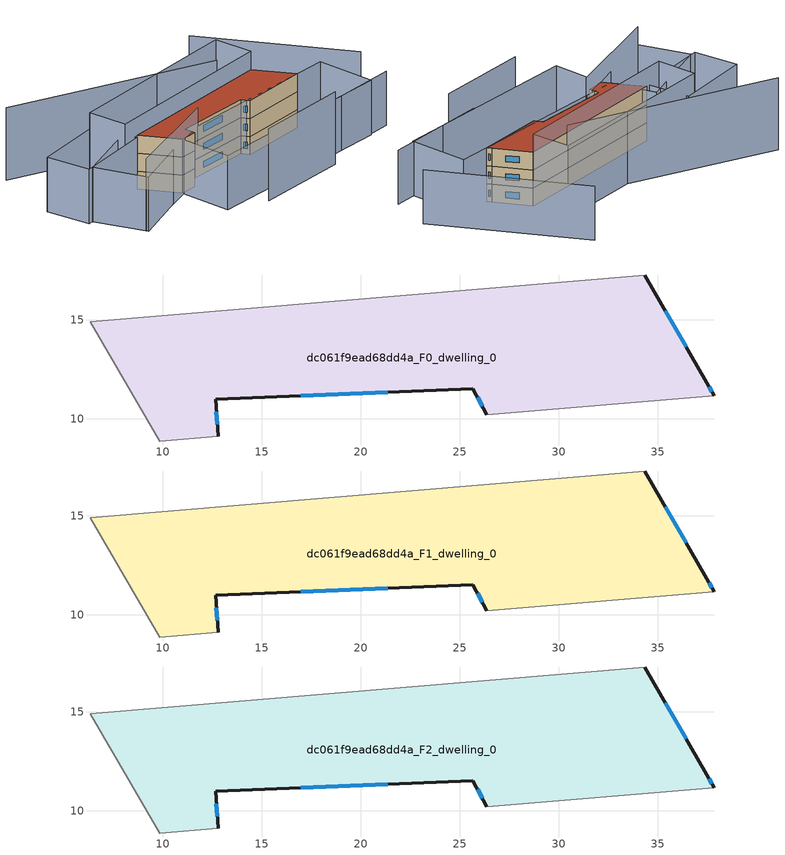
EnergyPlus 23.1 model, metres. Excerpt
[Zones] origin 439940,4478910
dc061f9ead68dd4a_F0_dwelling_0
 floor ground (EU_floor_Construction): 34.33,17.26 37.46,11.83 37.84,11.14 26.36,10.2 25.66,11.51 12.67,10.98 12.79,9.1 9.85,8.87 6.34,14.89 z0
 wall outside (EU_wall_Construction): 12.79,9.1 12.67,10.98 25.66,11.51 26.36,10.2 / 37.84,11.14 37.46,11.83 34.33,17.26 z0:3
 wall adiabatic (EU_wall_Construction): 34.33,17.26 6.34,14.89 9.85,8.87 12.79,9.1 / 26.36,10.2 37.84,11.14 z0:3
 window (EU_Window_Construction): 16.97,11.16 21.35,11.33 / 12.75,9.73 12.71,10.36 / 36.42,13.63 35.37,15.46 / 37.71,11.37 37.59,11.6 / 25.89,11.08 26.13,10.64 z0.99:2.01
dc061f9ead68dd4a_F1_dwelling_0
 floor to dc061f9ead68dd4a_F0_dwelling_0 (EU_floor_Construction): 34.33,17.26 37.46,11.83 37.84,11.14 26.36,10.2 25.66,11.51 12.67,10.98 12.79,9.1 9.85,8.87 6.34,14.89 z3
 wall outside (EU_wall_Construction): 12.79,9.1 12.67,10.98 25.66,11.51 26.36,10.2 / 37.84,11.14 37.46,11.83 34.33,17.26 z3:6
 wall adiabatic (EU_wall_Construction): 34.33,17.26 6.34,14.89 9.85,8.87 12.79,9.1 / 26.36,10.2 37.84,11.14 z3:6
 window (EU_Window_Construction): 16.97,11.16 21.35,11.33 / 12.75,9.73 12.71,10.36 / 36.42,13.63 35.37,15.46 / 37.71,11.37 37.59,11.6 / 25.89,11.08 26.13,10.64 z3.99:5.01
dc061f9ead68dd4a_F2_dwelling_0
 floor to dc061f9ead68dd4a_F1_dwelling_0 (EU_floor_Construction): 34.33,17.26 37.46,11.83 37.84,11.14 26.36,10.2 25.66,11.51 12.67,10.98 12.79,9.1 9.85,8.87 6.34,14.89 z6
 wall outside (EU_wall_Construction): 12.79,9.1 12.67,10.98 25.66,11.51 26.36,10.2 / 37.84,11.14 37.46,11.83 34.33,17.26 z6:9
 wall adiabatic (EU_wall_Construction): 34.33,17.26 6.34,14.89 9.85,8.87 12.79,9.1 / 26.36,10.2 37.84,11.14 z6:9
 window (EU_Window_Construction): 16.97,11.16 21.35,11.33 / 12.75,9.73 12.71,10.36 / 36.42,13.63 35.37,15.46 / 37.71,11.37 37.59,11.6 / 25.89,11.08 26.13,10.64 z6.99:8.01
 roof outside (EU_roof_Construction): 37.84,11.14 37.46,11.83 34.33,17.26 6.34,14.89 9.85,8.87 12.79,9.1 12.67,10.98 25.66,11.51 26.36,10.2 z9
shading: 16.58,-2.34 32.5,-1.31 / 28.68,19.02 -4.45,31.59 / -3.3,4.41 14.69,10.29 / 34.33,17.26 3.31,14.64 / 3.31,14.64 2.75,21.21 / 2.75,21.21 33.78,23.83 / 33.78,23.83 34.33,17.26 z0:12; 29.15,0.66 47.39,1.86 / 49.77,9.12 36.75,31.81 / 43.58,1.41 10.18,0.16 / 10.18,0.16 9.81,10.1 / 9.81,10.1 43.21,11.35 / 43.21,11.35 43.58,1.41 / 9.85,8.87 -3.18,4.05 / -3.18,4.05 -6.3,12.47 / -6.3,12.47 6.73,17.29 / 6.73,17.29 9.85,8.87 / 5.83,14.42 -7.14,12.4 / -7.14,12.4 -8.29,19.82 / -8.29,19.82 4.68,21.83 / 4.68,21.83 5.83,14.42 z0:9
[Building]
EU S2 Campaign: North Axis=0; Terrain=City; Solar Distribution=FullExterior
[Site:Location]
Madrid: Latitude=40.5; Longitude=-3.5; Time Zone=1; Elevation=609
[SizingPeriod:WeatherFileDays]
AnnualSizingPeriod: Begin Month=1; Begin Day of Month=1; End Month=12; End Day of Month=31; Day of Week for Start Day=Monday; Use Weather File Daylight Saving Period=No; Use Weather File Rain and Snow Indicators=No
[MATERIAL]
EU_InternalMass_Material: Roughness=MediumRough; Thickness=0.1; Conductivity=1; Density=1800; Specific Heat=900; Thermal Absorptance=0.9; Solar Absorptance=0.7; Visible Absorptance=0.7
[MATERIAL:NOMASS] Roughness=MediumRough; Thermal Absorptance=0.9; Solar Absorptance=0.7; Visible Absorptance=0.7
Name | Thermal Resistance
EU_wall_NoMass | 0.609216
EU_roof_NoMass | 0.513268
EU_floor_NoMass | 0.568163
[WINDOWMATERIAL:SIMPLEGLAZINGSYSTEM]
EU_Window_SimpleGlazing: UFactor=5.50606; Solar Heat Gain Coefficient=0.85; Visible Transmittance=0.85
[CONSTRUCTION]
EU_wall_Construction: EU_wall_NoMass
EU_roof_Construction: EU_roof_NoMass
EU_floor_Construction: EU_floor_NoMass
EU_InternalMass_Construction: EU_InternalMass_Material
EU_Window_Construction: EU_Window_SimpleGlazing
[ZONE] Type=1; Multiplier=1; Ceiling Height=autocalculate; Floor Area=autocalculate; Part of Total Floor Area=Yes
Name | Volume
dc061f9ead68dd4a_F0_dwelling_0 | 470.014
dc061f9ead68dd4a_F1_dwelling_0; dc061f9ead68dd4a_F2_dwelling_0 | 470.015
[INTERNALMASS] Construction=EU_InternalMass_Construction; Surface Area=156.671
Name | Zone or ZoneList
dc061f9ead68dd4a_F0_dwelling_0_EU_InternalMass | dc061f9ead68dd4a_F0_dwelling_0
dc061f9ead68dd4a_F1_dwelling_0_EU_InternalMass | dc061f9ead68dd4a_F1_dwelling_0
dc061f9ead68dd4a_F2_dwelling_0_EU_InternalMass | dc061f9ead68dd4a_F2_dwelling_0
[OTHEREQUIPMENT] Fuel Type=Electricity; Design Level Calculation Method=Watts/Area; Power per Zone Floor Area=1; Fraction Latent=0; Fraction Radiant=0; Fraction Lost=0; Carbon Dioxide Generation Rate=0; EndUse Subcategory=EU_Step8_InternalGains
Name | Zone or ZoneList or Space or SpaceList | Schedule
EU_Step8_InternalGain_dc061f9ead68dd4a_F0_dwelling_0_f000 | dc061f9ead68dd4a_F0_dwelling_0 | EU_Step8_GainSchedule_dc061f9ead68dd4a_F0_dwelling_0_f000
EU_Step8_InternalGain_dc061f9ead68dd4a_F1_dwelling_0_f000 | dc061f9ead68dd4a_F1_dwelling_0 | EU_Step8_GainSchedule_dc061f9ead68dd4a_F1_dwelling_0_f000
EU_Step8_InternalGain_dc061f9ead68dd4a_F2_dwelling_0_f000 | dc061f9ead68dd4a_F2_dwelling_0 | EU_Step8_GainSchedule_dc061f9ead68dd4a_F2_dwelling_0_f000
[ZONEVENTILATION:DESIGNFLOWRATE] Schedule=EU_AlwaysOn; Design Flow Rate Calculation Method=AirChanges/Hour; Air Changes per Hour=0.752966; Ventilation Type=Natural; Fan Pressure Rise=0; Fan Total Efficiency=1; Constant Term Coefficient=1; Temperature Term Coefficient=0; Velocity Term Coefficient=0; Velocity Squared Term Coefficient=0; Minimum Indoor Temperature=-100; Maximum Indoor Temperature=100; Delta Temperature=-100; Minimum Outdoor Temperature=-100; Maximum Outdoor Temperature=100; Maximum Wind Speed=40
Name | Zone or ZoneList or Space or SpaceList
EU_ConstantAir_dc061f9ead68dd4a_F0_dwelling_0 | dc061f9ead68dd4a_F0_dwelling_0
EU_ConstantAir_dc061f9ead68dd4a_F1_dwelling_0 | dc061f9ead68dd4a_F1_dwelling_0
EU_ConstantAir_dc061f9ead68dd4a_F2_dwelling_0 | dc061f9ead68dd4a_F2_dwelling_0
[HVACTEMPLATE:THERMOSTAT] Constant Heating Setpoint=20; Constant Cooling Setpoint=50
EU_HeatOnly_dc061f9ead68dd4a_F0_dwelling_0; EU_HeatOnly_dc061f9ead68dd4a_F1_dwelling_0; EU_HeatOnly_dc061f9ead68dd4a_F2_dwelling_0
[HVACTEMPLATE:ZONE:IDEALLOADSAIRSYSTEM] System Availability Schedule=EU_AlwaysOn; Maximum Heating Supply Air Temperature=50; Minimum Cooling Supply Air Temperature=13; Maximum Heating Supply Air Humidity Ratio=0.0156; Minimum Cooling Supply Air Humidity Ratio=0.0077; Heating Limit=NoLimit; Cooling Limit=NoLimit; Heating Availability Schedule=EU_AlwaysOn; Cooling Availability Schedule=EU_CoolingOff; Dehumidification Control Type=ConstantSensibleHeatRatio; Cooling Sensible Heat Ratio=0.7; Dehumidification Setpoint=60; Humidification Control Type=None; Humidification Setpoint=30; Outdoor Air Method=None; Outdoor Air Flow Rate per Person=0.00944; Outdoor Air Flow Rate per Zone Floor Area=0; Outdoor Air Flow Rate per Zone=0; Demand Controlled Ventilation Type=None; Outdoor Air Economizer Type=NoEconomizer; Heat Recovery Type=None; Sensible Heat Recovery Effectiveness=0.7; Latent Heat Recovery Effectiveness=0.65
Name | Template Thermostat
dc061f9ead68dd4a_F0_dwelling_0 | EU_HeatOnly_dc061f9ead68dd4a_F0_dwelling_0
dc061f9ead68dd4a_F1_dwelling_0 | EU_HeatOnly_dc061f9ead68dd4a_F1_dwelling_0
dc061f9ead68dd4a_F2_dwelling_0 | EU_HeatOnly_dc061f9ead68dd4a_F2_dwelling_0
[SIZING:ZONE] Zone Cooling Design Supply Air Temperature Input Method=SupplyAirTemperature; Zone Cooling Design Supply Air Temperature=13; Zone Heating Design Supply Air Temperature Input Method=SupplyAirTemperature; Zone Heating Design Supply Air Temperature=50; Zone Cooling Design Supply Air Humidity Ratio=0.008; Zone Heating Design Supply Air Humidity Ratio=0.008; Cooling Design Air Flow Method=DesignDay; Cooling Design Air Flow Rate=0; Cooling Minimum Air Flow per Zone Floor Area=0.000762; Cooling Minimum Air Flow=0; Cooling Minimum Air Flow Fraction=0.2; Heating Design Air Flow Method=DesignDay; Heating Design Air Flow Rate=0; Heating Maximum Air Flow per Zone Floor Area=0.002032; Heating Maximum Air Flow=0.141576; Heating Maximum Air Flow Fraction=0.3; Account for Dedicated Outdoor Air System=No; Dedicated Outdoor Air System Control Strategy=NeutralSupplyAir; Dedicated Outdoor Air Low Setpoint Temperature for Design=autosize; Dedicated Outdoor Air High Setpoint Temperature for Design=autosize; Zone Load Sizing Method=Sensible Load Only No Latent Load; Zone Latent Cooling Design Supply Air Humidity Ratio Input Method=HumidityRatioDifference; Zone Cooling Design Supply Air Humidity Ratio Difference=0.005; Zone Latent Heating Design Supply Air Humidity Ratio Input Method=HumidityRatioDifference; Zone Humidification Design Supply Air Humidity Ratio Difference=0.005
dc061f9ead68dd4a_F0_dwelling_0; dc061f9ead68dd4a_F1_dwelling_0; dc061f9ead68dd4a_F2_dwelling_0
[SCHEDULE:CONSTANT]
Name | Hourly Value
EU_AlwaysOn | 1
EU_CoolingOff | 0
[SCHEDULE:FILE] Column Number=1; Rows to Skip at Top=0; Number of Hours of Data=8760; Column Separator=Comma; Interpolate to Timestep=No; Minutes per Item=60; Adjust Schedule for Daylight Savings=Yes
Name | File
EU_Step8_GainSchedule_dc061f9ead68dd4a_F0_dwelling_0_f000 | ../../schedules/dc061f9ead68dd4a/dc061f9ead68dd4a_F0_dwelling_0_f000_gain.csv
EU_Step8_GainSchedule_dc061f9ead68dd4a_F1_dwelling_0_f000 | ../../schedules/dc061f9ead68dd4a/dc061f9ead68dd4a_F1_dwelling_0_f000_gain.csv
EU_Step8_GainSchedule_dc061f9ead68dd4a_F2_dwelling_0_f000 | ../../schedules/dc061f9ead68dd4a/dc061f9ead68dd4a_F2_dwelling_0_f000_gain.csv
